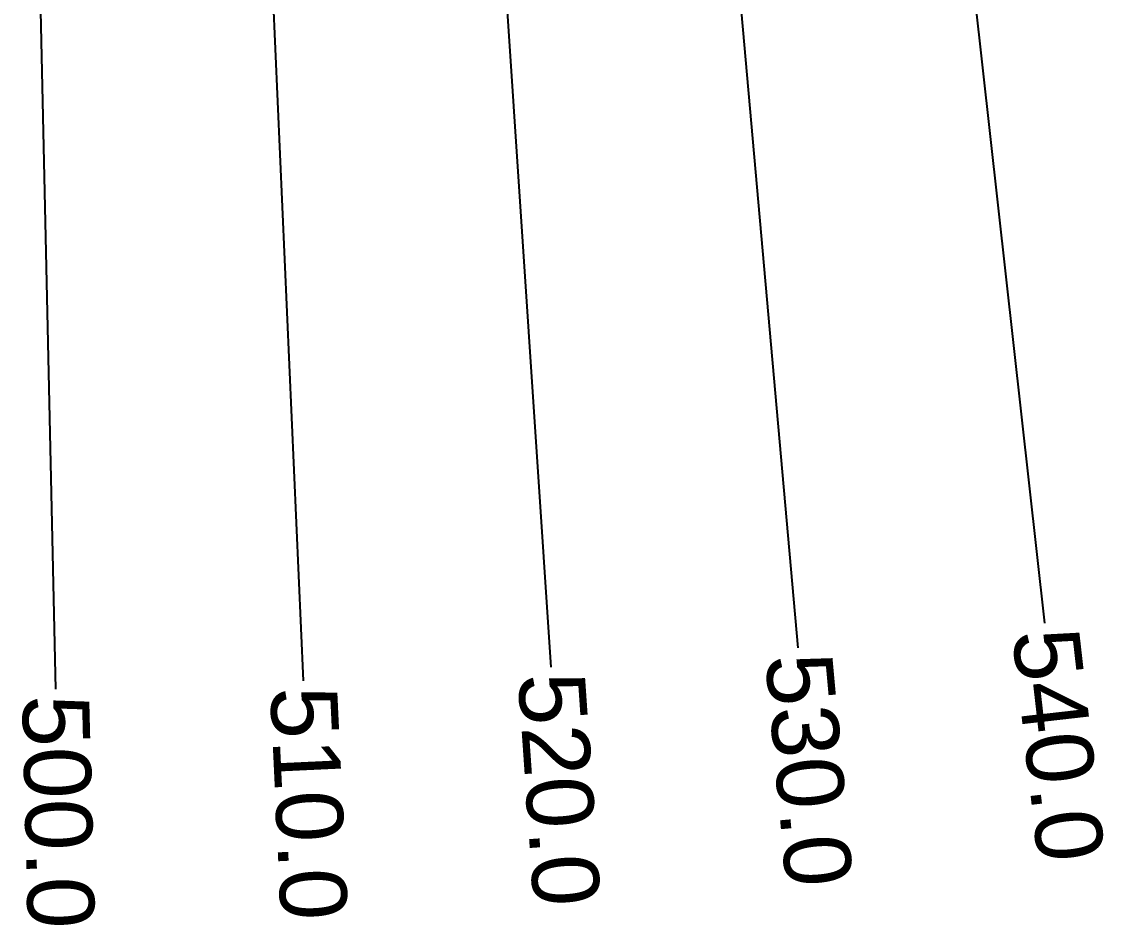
# Model space of a CAD drawing. Extents: x 524988 to 526146, y 9523518 to 9523888.
# Drawn here: x 525671.79 to 525720.32, y 9523552.95 to 9523593.46 of the extents above; entities that cross this region are included whole.
import ezdxf
from ezdxf.enums import TextEntityAlignment as Align

# ---------------------------------------------------------------- set-up
doc = ezdxf.new("R2010")
doc.units = 0
doc.layers.add('Route - Route de la corniche de Brazzaville - Tabulations', color=7, linetype='Continuous')
doc.layers.add('Route - Route de la corniche de Brazzaville - Textes - Tabulations', color=1, linetype='Continuous')
doc.styles.add('Affichages route', font='arial.ttf', dxfattribs={"height": 0.5})

msp = doc.modelspace()

# ---------------------------------------------------------------- linework, layer by layer
at = {"layer": 'Route - Route de la corniche de Brazzaville - Tabulations'}
for p, q in [((525710.99, 9523626.129), (525717.641, 9523566.499)), ((525701.261, 9523625.153), (525706.586, 9523565.39)), ((525691.513, 9523624.394), (525695.508, 9523564.527)), ((525681.751, 9523623.851), (525684.415, 9523563.91)), ((525671.979, 9523623.526), (525673.31, 9523563.54))]:
    msp.add_line(p, q, dxfattribs=at)

# ---------------------------------------------------------------- texts
at = {"layer": 'Route - Route de la corniche de Brazzaville - Textes - Tabulations', "style": 'Affichages route'}
for s, rotation, p in [('540.0', 276.5021, (525717.669, 9523566.25)), ('530.0', 275.2288, (525706.608, 9523565.141)), ('520.0', 273.9556, (525695.525, 9523564.278)), ('510.0', 272.6823, (525684.426, 9523563.661)), ('500.0', 271.4091, (525673.316, 9523563.29))]:
    msp.add_text(s, height=3, rotation=rotation, dxfattribs=at).set_placement(p, align=Align.MIDDLE_LEFT)

doc.saveas('drawing.dxf')
